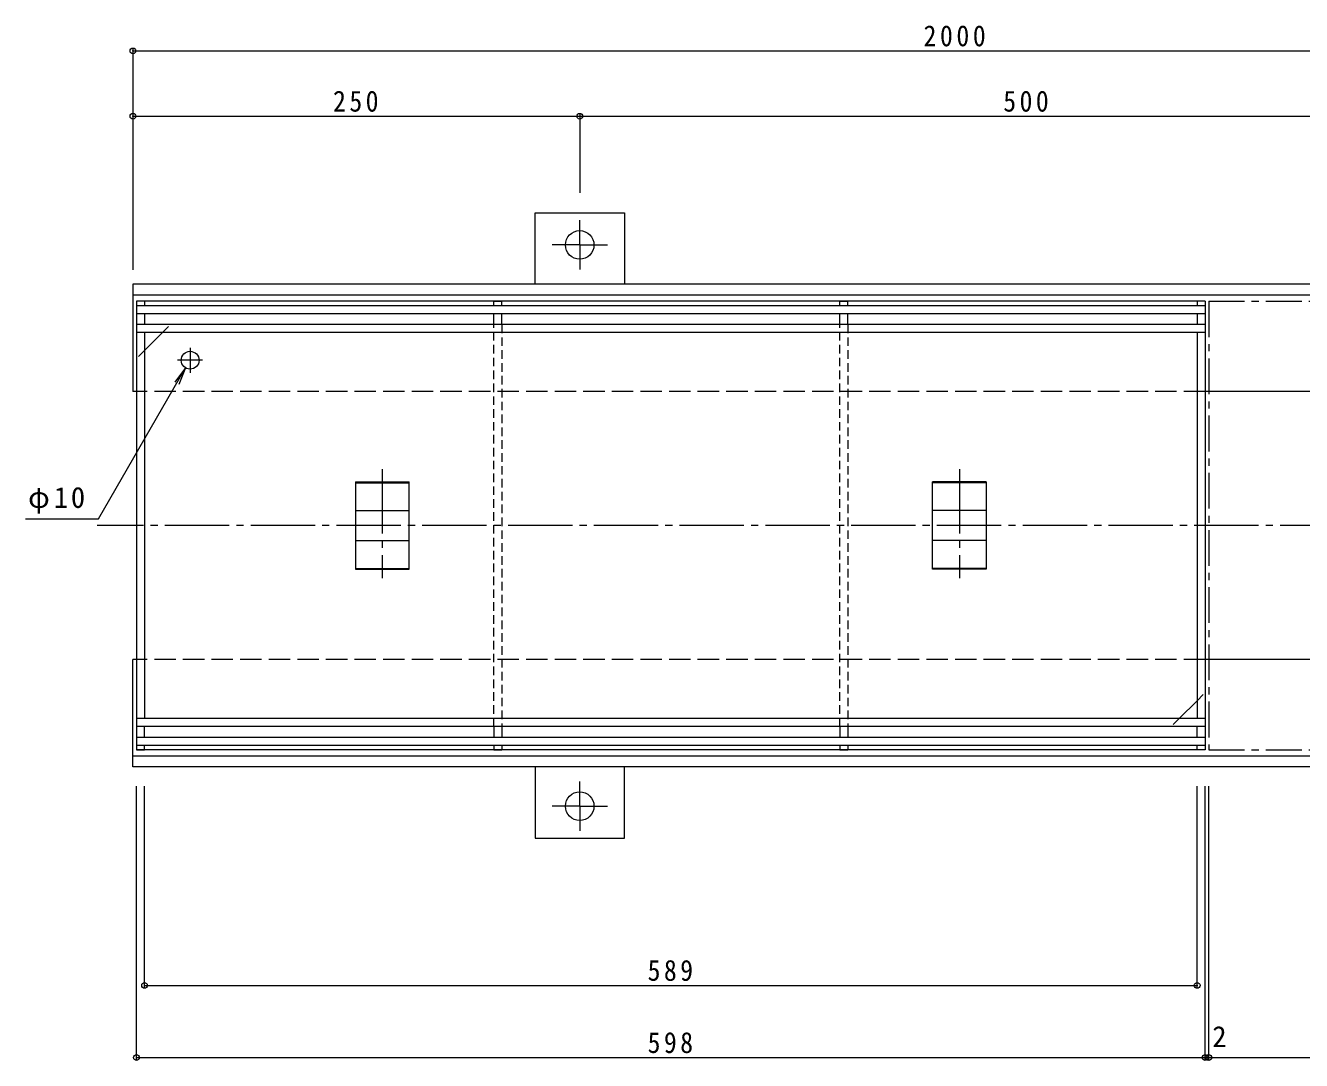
# Model space of a CAD drawing. Units: millimetres at full size, sheet at 1:4. Extents: x -933 to 1110, y -778 to 761.
# Drawn here: x -933 to -219, y -453 to 126 of the extents above; entities that cross this region are included whole.
import ezdxf
from ezdxf.enums import TextEntityAlignment as Align

# ---------------------------------------------------------------- set-up
doc = ezdxf.new("R2010")
doc.units = ezdxf.units.MM
doc.header["$LTSCALE"] = 4
doc.header["$PDMODE"] = 32
doc.header["$PDSIZE"] = 3.2
for name, pattern in [('CHAIN1', [8, 5, -1, 1, -1]), ('CHAIN2', [12, 9, -1, 1, -1]), ('DASHED1', [1.8, 1.2, -0.6]), ('DASHED3', [4, 3, -1])]:
    doc.linetypes.add(name, pattern=pattern)
for name, color, linetype, lineweight in [('0-0_通り芯', 7, 'CHAIN2', 9), ('0-1_躯体', 2, 'DASHED3', 9), ('0-2_仕上', 7, 'Continuous', 9), ('0-3_建具', 4, 'Continuous', 9), ('0-4_その他', 7, 'Continuous', 9)]:
    doc.layers.add(name, color=color, linetype=linetype, lineweight=lineweight)
doc.styles.add('ＭＳ ゴシック', font='')
doc.styles.get('ＭＳ ゴシック').set_extended_font_data('MS Gothic')

msp = doc.modelspace()

# ---------------------------------------------------------------- linework, layer by layer
at = {"layer": '0-0_通り芯'}
for p, q in [((-733.127, -122.642), (-733.127, -183.671)), ((-410.127, -122.642), (-410.127, -183.671)), ((93.271, -154.164), (-892.673, -154.164))]:
    msp.add_line(p, q, dxfattribs=at)
at = {"layer": '0-1_躯体'}
for p, q in [((-272.627, -79.164), (-872.627, -79.164)), ((-272.627, -229.164), (-872.627, -229.164))]:
    msp.add_line(p, q, dxfattribs=at)
at = {"layer": '0-1_躯体', "linetype": 'Continuous'}
for p, q in [((56.186, -79.164), (-272.627, -79.164)), ((56.186, -229.164), (-272.627, -229.164))]:
    msp.add_line(p, q, dxfattribs=at)
at = {"layer": '0-2_仕上'}
for p, q in [((-870.627, -28.664), (-870.627, -279.665)), ((-272.627, -31.164), (-870.627, -31.164)), ((-272.627, -35.664), (-870.627, -35.664)), ((-866.127, -28.664), (-866.127, -31.164)), ((-866.127, -35.664), (-866.127, -41.664)), ((-670.628, -41.664), (-670.628, -35.664)), ((-666.127, -31.164), (-666.127, -28.664)), ((-666.127, -41.664), (-666.127, -35.664)), ((-477.127, -28.664), (-472.627, -28.664)), ((-477.127, -31.164), (-477.127, -28.664)), ((-477.127, -41.664), (-477.127, -35.664)), ((-472.627, -31.164), (-472.627, -28.664)), ((-472.627, -41.664), (-472.627, -35.664)), ((-277.128, -28.664), (-277.128, -31.164)), ((-277.128, -35.664), (-277.128, -41.664)), ((-272.627, -28.664), (-272.627, -279.665)), ((-272.627, -41.664), (-870.627, -41.664)), ((-272.627, -46.164), (-870.627, -46.164)), ((-866.127, -46.164), (-866.127, -262.164)), ((-856.127, -46.164), (-866.127, -56.164)), ((-277.128, -46.164), (-277.128, -262.164)), ((-287.128, -262.164), (-277.128, -252.164)), ((-272.627, -262.164), (-870.627, -262.164)), ((-272.627, -266.664), (-870.627, -266.664)), ((-866.127, -272.664), (-866.127, -266.664)), ((-670.628, -266.664), (-670.628, -272.664)), ((-666.127, -266.664), (-666.127, -272.664)), ((-477.127, -266.664), (-477.127, -272.664)), ((-472.627, -266.664), (-472.627, -272.664)), ((-277.128, -272.664), (-277.128, -266.664)), ((-272.627, -272.664), (-870.627, -272.664)), ((-272.627, -277.165), (-870.627, -277.165)), ((-866.127, -279.665), (-866.127, -277.165)), ((-666.127, -277.165), (-666.127, -279.665)), ((-477.127, -277.165), (-477.127, -279.665)), ((-472.627, -277.165), (-472.627, -279.665)), ((-277.128, -279.665), (-277.128, -277.165)), ((-870.627, -279.665), (-866.127, -279.665)), ((-477.127, -279.665), (-472.627, -279.665)), ((-272.627, -279.665), (-277.128, -279.665))]:
    msp.add_line(p, q, dxfattribs=at)
at = {"layer": '0-2_仕上', "color": 2}
for p, q in [((-272.627, -28.664), (-870.627, -28.664)), ((-272.627, -279.665), (-870.627, -279.665))]:
    msp.add_line(p, q, dxfattribs=at)
at = {"layer": '0-2_仕上', "color": 3, "linetype": 'CHAIN1'}
msp.add_line((-270.627, -28.664), (55.686, -28.664), dxfattribs=at)
at = {"layer": '0-2_仕上', "linetype": 'DASHED1'}
for p, q in [((-856.127, -46.164), (-851.627, -41.664)), ((-866.127, -56.164), (-870.627, -60.664)), ((-277.128, -252.164), (-272.627, -247.665)), ((-287.128, -262.164), (-291.628, -266.664))]:
    msp.add_line(p, q, dxfattribs=at)
at = {"layer": '0-2_仕上', "color": 2, "linetype": 'DASHED1'}
for p, q in [((-670.628, -266.664), (-670.628, -41.664)), ((-666.127, -41.664), (-666.127, -266.664)), ((-477.127, -266.664), (-477.127, -41.664)), ((-472.627, -41.664), (-472.627, -266.664))]:
    msp.add_line(p, q, dxfattribs=at)
at = {"layer": '0-2_仕上', "linetype": 'CHAIN2'}
for p, q in [((-840.627, -54.664), (-840.627, -68.664)), ((-833.627, -61.664), (-847.627, -61.664))]:
    msp.add_line(p, q, dxfattribs=at)
at = {"layer": '0-2_仕上', "color": 3}
for p, q in [((-748.127, -129.71), (-748.127, -178.619)), ((-748.127, -129.71), (-718.127, -129.71)), ((-748.127, -130.21), (-718.127, -130.21)), ((-718.127, -178.619), (-718.127, -129.71)), ((-425.127, -178.619), (-425.127, -129.71)), ((-395.127, -129.71), (-425.127, -129.71)), ((-395.127, -130.21), (-425.127, -130.21)), ((-395.127, -129.71), (-395.127, -178.619)), ((-748.127, -145.798), (-718.127, -145.798)), ((-395.127, -145.798), (-425.127, -145.798)), ((-748.127, -162.53), (-718.127, -162.53)), ((-395.127, -162.53), (-425.127, -162.53)), ((-748.127, -178.119), (-718.127, -178.119)), ((-395.127, -178.119), (-425.127, -178.119)), ((-748.127, -178.619), (-718.127, -178.619)), ((-395.127, -178.619), (-425.127, -178.619))]:
    msp.add_line(p, q, dxfattribs=at)
at = {"layer": '0-2_仕上'}
for points in [[(-670.628, -31.164), (-670.628, -28.664), (-666.127, -28.664)], [(-670.628, -277.165), (-670.628, -279.665), (-666.127, -279.665)]]:
    msp.add_lwpolyline(points, dxfattribs=at)
at = {"layer": '0-2_仕上', "color": 3, "linetype": 'CHAIN1'}
msp.add_lwpolyline([(-270.627, -28.664), (-270.627, -279.665), (55.686, -279.665)], dxfattribs=at)
at = {"layer": '0-2_仕上'}
msp.add_circle((-840.627, -61.664), 5, dxfattribs=at)
at = {"layer": '0-3_建具'}
for p, q in [((-647.627, 20.836), (-597.627, 20.836)), ((-647.627, -19.164), (-647.627, 20.836)), ((-597.627, 20.836), (-597.627, -19.164)), ((-872.627, -19.164), (-872.627, -79.164)), ((56.186, -19.164), (-872.627, -19.164)), ((56.186, -25.164), (-872.627, -25.164)), ((-872.627, -289.164), (-872.627, -229.164)), ((56.186, -283.164), (-872.627, -283.164)), ((56.186, -289.164), (-872.627, -289.164)), ((-647.627, -289.164), (-647.627, -329.164)), ((-597.627, -329.164), (-597.627, -289.164)), ((-647.627, -329.164), (-597.627, -329.164))]:
    msp.add_line(p, q, dxfattribs=at)
at = {"layer": '0-3_建具', "linetype": 'CHAIN1'}
for p, q in [((-622.627, 2.836), (-622.627, 16.656)), ((-622.627, 2.836), (-638.099, 2.836)), ((-622.627, 2.836), (-607.156, 2.836)), ((-622.627, 2.836), (-622.627, -10.984)), ((-622.627, -311.164), (-622.627, -297.344)), ((-622.627, -311.164), (-638.099, -311.164)), ((-622.627, -311.164), (-622.627, -324.984)), ((-622.627, -311.164), (-607.156, -311.164))]:
    msp.add_line(p, q, dxfattribs=at)
at = {"layer": '0-3_建具'}
for centre in [(-622.627, 2.836), (-622.627, -311.164)]:
    msp.add_circle(centre, 8, dxfattribs=at)
at = {"layer": '0-4_その他'}
for p, q in [((-872.627, 112.62), (-872.627, -11.164)), ((-872.627, 111.42), (56.186, 111.42)), ((-872.627, 74.855), (-622.627, 74.855)), ((-622.627, 76.055), (-622.627, 32.041)), ((-622.627, 74.855), (-122.627, 74.855)), ((-891.906, -150.482), (-843.127, -65.994)), ((-843.127, -65.994), (-849.215, -73.928)), ((-843.127, -65.994), (-846.954, -75.233)), ((-932.723, -150.482), (-891.906, -150.482)), ((-870.627, -453.058), (-870.627, -299.907)), ((-866.127, -412.664), (-866.127, -299.907)), ((-277.128, -412.664), (-277.128, -299.907)), ((-272.627, -453.058), (-272.627, -299.907)), ((-270.627, -453.058), (-270.627, -299.907)), ((-866.127, -411.464), (-277.128, -411.464)), ((-870.627, -451.858), (-272.627, -451.858)), ((-272.627, -451.858), (-270.627, -451.858)), ((-270.627, -451.858), (55.686, -451.858))]:
    msp.add_line(p, q, dxfattribs=at)
for p in [(-872.627, 111.42), (-872.627, 74.855), (-622.627, 74.855), (-866.127, -411.464), (-277.128, -411.464), (-870.627, -451.858), (-272.627, -451.858), (-270.627, -451.858)]:
    msp.add_point(p, dxfattribs=at)

# ---------------------------------------------------------------- texts
at = {"layer": '0-4_その他', "color": 2, "style": 'ＭＳ ゴシック'}
msp.add_text('2', height=11.73, dxfattribs=at).set_placement((-268.66, -449.458), align=Align.BOTTOM_LEFT)
at = {"layer": '0-4_その他', "color": 2, "char_height": 11.73, "attachment_point": 7, "style": 'ＭＳ ゴシック'}
for s, insert in [('\\T1.28;\\W0.9;2000', (-430.221, 113.82)), ('\\T1.27;\\W0.9;250', (-760.627, 77.255)), ('\\T1.27;\\W0.9;500', (-385.627, 77.255)), ('\\T1.19;φ10', (-931.276, -147.474)), ('\\T1.27;\\W0.9;589', (-584.627, -409.064)), ('\\T1.27;\\W0.9;598', (-584.627, -449.458))]:
    msp.add_mtext(s, dxfattribs=dict(at, insert=insert))

doc.saveas('drawing.dxf')
